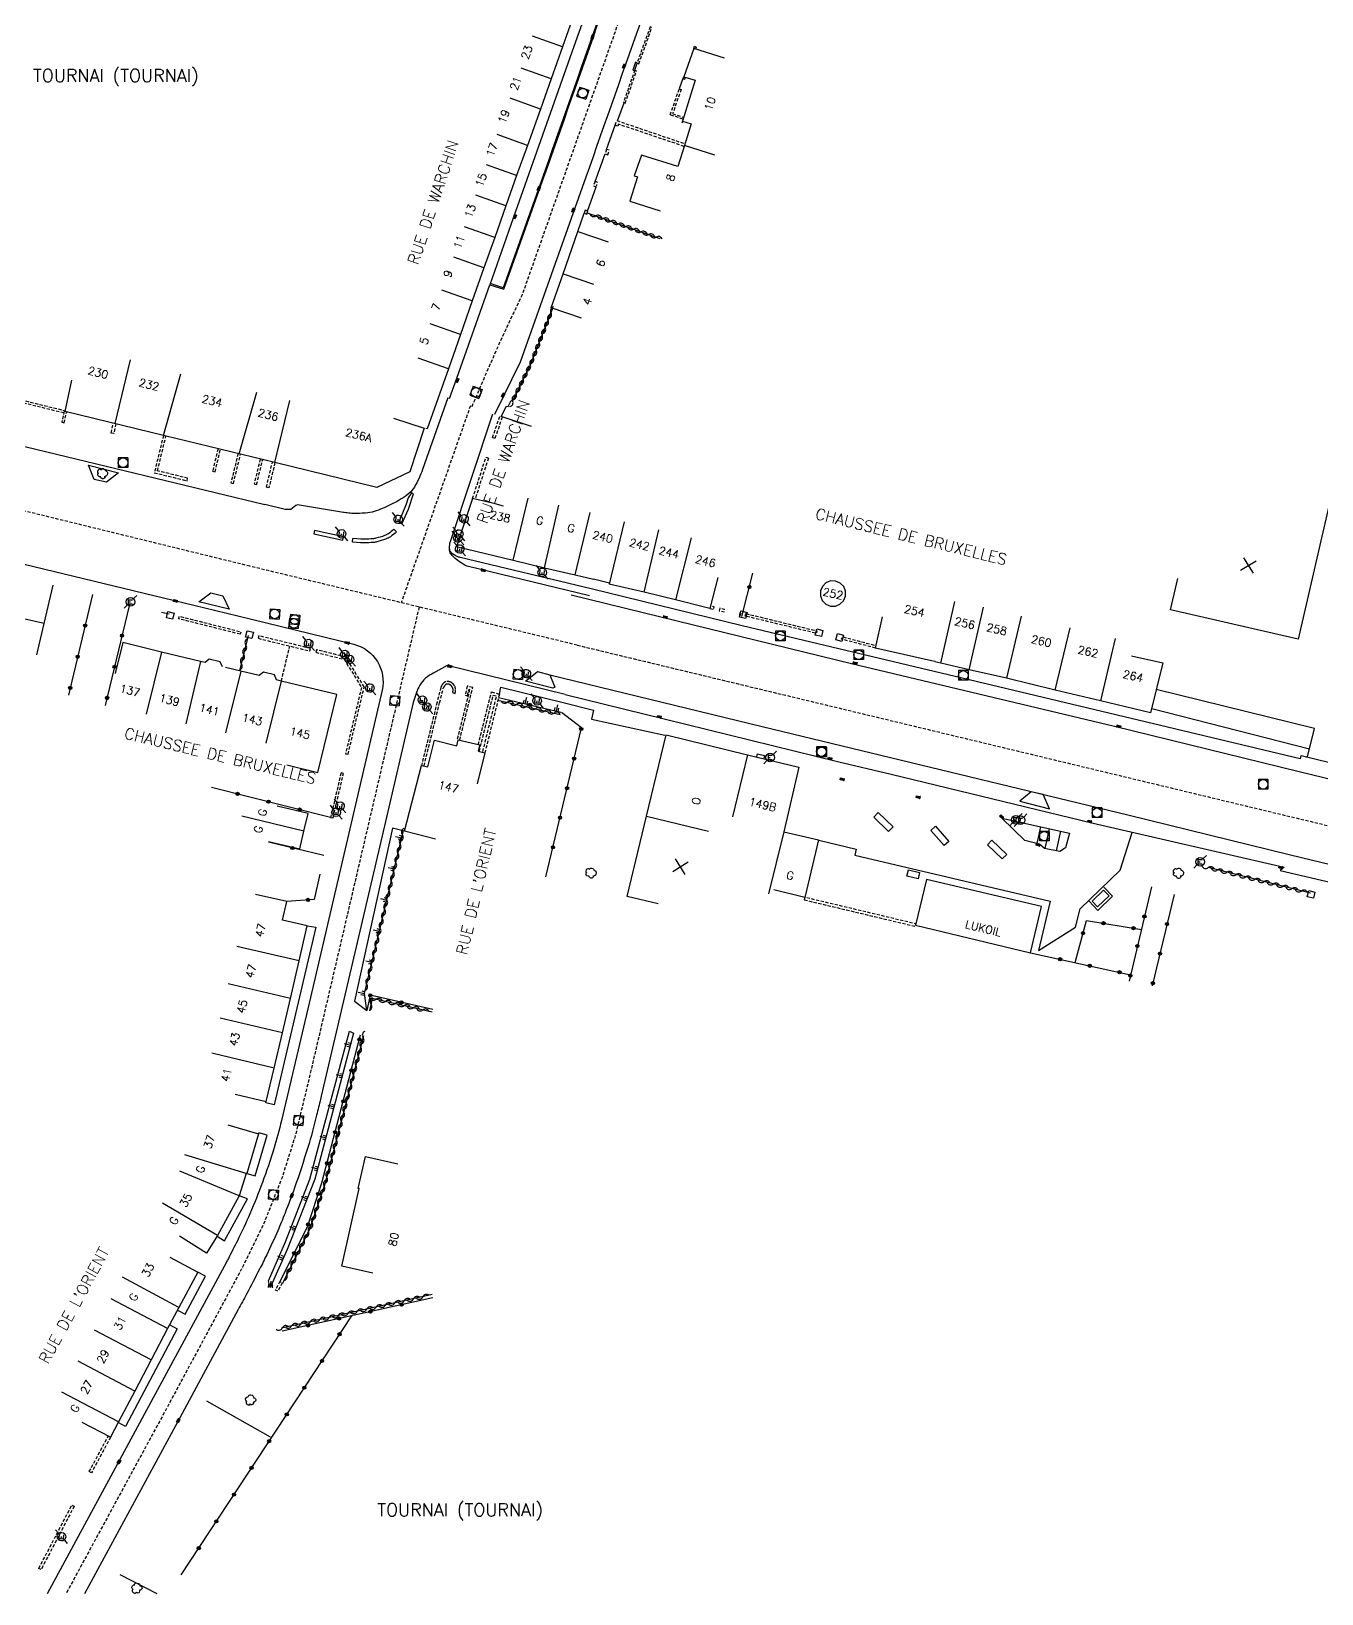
# Model space of a CAD drawing. Header units: millimetres. Extents: x 82000 to 83000, y 144000 to 145000.
# Drawn here: x 82460.3 to 82661.8, y 144000 to 144244 of the extents above; entities that cross this region are included whole.
import ezdxf
from ezdxf.enums import TextEntityAlignment as Align

# ---------------------------------------------------------------- set-up
doc = ezdxf.new("R2010")
doc.units = ezdxf.units.MM
doc.linetypes.add('DASHED', pattern=[0.75, 0.5, -0.25])
doc.layers.get('0').update_dxf_attribs({"linetype": 'CONTINUOUS'})
for name, color, linetype in [('W0001', 6, 'DASHED'), ('W0008', 7, 'CONTINUOUS'), ('W0100', 7, 'CONTINUOUS'), ('W0112', 1, 'DASHED'), ('W0211', 2, 'CONTINUOUS'), ('W0300', 7, 'CONTINUOUS'), ('W0310', 3, 'CONTINUOUS'), ('W0322', 7, 'CONTINUOUS'), ('W0334', 7, 'CONTINUOUS'), ('W0400', 7, 'CONTINUOUS'), ('W0420', 7, 'CONTINUOUS'), ('W0471', 7, 'CONTINUOUS'), ('W0980', 7, 'CONTINUOUS'), ('W0984', 7, 'CONTINUOUS'), ('W0989', 7, 'CONTINUOUS'), ('W0991', 7, 'CONTINUOUS'), ('W1102', 7, 'CONTINUOUS')]:
    doc.layers.add(name, color=color, linetype=linetype)
doc.styles.get("Standard").update_dxf_attribs({"font": 'romans.shx', "width": 0.85})

# ---------------------------------------------------------------- blocks, each defined once
blk = doc.blocks.new('t991o')
at = {"color": 0, "linetype": 'Continuous'}
for p, q in [((-1, 1), (1, -1)), ((-1, -1), (1, 1))]:
    blk.add_line(p, q, dxfattribs=at)
blk = doc.blocks.new('T400')
for p, q in [((-0.15, 0.3), (0.15, 0.3)), ((-0.15, -0.25), (-0.15, 0.3)), ((-0.15, 0.15), (0.15, 0.15)), ((-0.15, 0), (0.15, 0)), ((0.15, 0.3), (0.15, -0.25)), ((-0.15, -0.15), (0.15, -0.15)), ((-0.15, -0.25), (-0.15, -0.3)), ((-0.15, -0.3), (0.15, -0.3)), ((0.15, -0.3), (0.15, -0.25))]:
    blk.add_line(p, q)
blk = doc.blocks.new('T420')
for p, q in [((0.75, 0.75), (-0.75, 0.75)), ((-0.75, 0.75), (-0.75, -0.75)), ((0.75, 0.75), (0.75, -0.75)), ((0.75, -0.75), (-0.75, -0.75))]:
    blk.add_line(p, q)
blk.add_ellipse((0, 0), major_axis=(-0.53, 0.53), ratio=1, start_param=3.926991, end_param=10.210176)
blk = doc.blocks.new('t112o')
at = {"color": 0, "linetype": 'Continuous'}
for p, q in [((-0.5, 0.5), (0.5, 0.5)), ((-0.5, -0.5), (-0.5, 0.5)), ((0.5, 0.5), (0.5, -0.5)), ((0.5, -0.5), (-0.5, -0.5))]:
    blk.add_line(p, q, dxfattribs=at)
blk = doc.blocks.new('T300')
for p, q in [((-0.8, 0.51), (-0.86, 0.34)), ((-0.86, 0.34), (-0.86, 0.17)), ((-0.86, 0.17), (-0.74, 0.06)), ((-0.69, 0.63), (-0.8, 0.51)), ((-0.8, -0.06), (-0.74, 0.06)), ((-0.74, 0.06), (-0.69, 0.11)), ((-0.57, 0.69), (-0.69, 0.63)), ((-0.46, 0.69), (-0.57, 0.69)), ((-0.29, 0.63), (-0.46, 0.69)), ((-0.29, 0.63), (-0.17, 0.74)), ((-0.23, 0.57), (-0.29, 0.63)), ((-0.17, 0.74), (-0.06, 0.8)), ((-0.06, 0.8), (0.06, 0.8)), ((0.06, 0.8), (0.23, 0.74)), ((0.23, 0.74), (0.34, 0.63)), ((0.34, 0.63), (0.4, 0.51)), ((0.46, 0.46), (0.34, 0.46)), ((0.4, 0.51), (0.4, 0.46)), ((0.57, 0.4), (0.46, 0.46)), ((0.57, 0.4), (0.69, 0.29)), ((0.69, 0.29), (0.74, 0.17)), ((0.74, 0.06), (0.69, -0.17)), ((0.74, 0.17), (0.74, 0.06)), ((-0.8, -0.17), (-0.8, -0.06)), ((-0.8, -0.23), (-0.8, -0.17)), ((-0.74, -0.34), (-0.8, -0.23)), ((-0.69, -0.4), (-0.74, -0.34)), ((-0.51, -0.46), (-0.69, -0.4)), ((-0.4, -0.46), (-0.51, -0.46)), ((-0.4, -0.46), (-0.34, -0.46)), ((-0.34, -0.46), (-0.34, -0.4)), ((-0.34, -0.51), (-0.34, -0.46)), ((-0.29, -0.63), (-0.34, -0.51)), ((-0.17, -0.74), (-0.29, -0.63)), ((-0.06, -0.8), (-0.17, -0.74)), ((0.06, -0.8), (-0.06, -0.8)), ((0.17, -0.74), (0.06, -0.8)), ((0.23, -0.69), (0.17, -0.74)), ((0.29, -0.46), (0.23, -0.46)), ((0.29, -0.63), (0.23, -0.69)), ((0.46, -0.4), (0.29, -0.46)), ((0.34, -0.51), (0.29, -0.63)), ((0.34, -0.51), (0.34, -0.46)), ((0.57, -0.34), (0.46, -0.4)), ((0.63, -0.29), (0.57, -0.34)), ((0.69, -0.17), (0.63, -0.29))]:
    blk.add_line(p, q)
blk = doc.blocks.new('T471')
for p, q in [((-0.333334, 0.333334), (-0.333334, -0.333334)), ((-0.333334, 0.333334), (0.333334, 0.333334)), ((-0.333334, 0), (0, 0)), ((0.500001, 0.500001), (1.000002, 1.000002)), ((-0.500001, -0.500001), (-1.000002, -1.000002)), ((-0.333334, -0.333334), (0.333334, -0.333334))]:
    blk.add_line(p, q)
blk.add_ellipse((0, 0), major_axis=(0.471405, 0.471405), ratio=1, start_param=5.4977871438, end_param=11.780972451)
blk = doc.blocks.new('t322o')
at = {"color": 0, "linetype": 'Continuous'}
for radius in [0.25, 0.15]:
    blk.add_circle((0, 0), radius, dxfattribs=at)
blk = doc.blocks.new('t310o')
at = {"color": 0, "linetype": 'Continuous'}
for centre, start, end in [((-0.5, 0.38), 216.8699, 323.1304), ((0.5, -0.37), 36.8699, 143.1303)]:
    blk.add_arc(centre, 0.625, start, end, dxfattribs=at)
blk = doc.blocks.new('t211o')
at = {"color": 0, "linetype": 'Continuous'}
for p, q in [((-0.29, 0.5), (-0.29, 0)), ((0, 1), (0, 0)), ((0.29, 0.5), (0.29, 0))]:
    blk.add_line(p, q, dxfattribs=at)

msp = doc.modelspace()

# ---------------------------------------------------------------- linework, layer by layer
at = {"layer": 'W0001', "flags": 128}
msp.add_lwpolyline([(82529.12, 144185.4, -0.01344), (82536.98, 144202.88), (82580.48, 144325.95), (82586.7, 144346.24, -0.001889), (82586.73, 144346.32, 0.001199), (82591.62, 144362.65, 0.134999), (82589.59, 144390.7, 0.05641), (82560.72, 144434.25, -0.001283), (82560.42, 144434.63, -0.048275)], format="xyb", dxfattribs=at)
for points in [[(82494.4, 144160.47), (82000, 144281.61)], [(82528.85, 144185.5), (82518.05, 144154.77)], [(82545.55, 144148.14), (82494.4, 144160.47)], [(82520.84, 144154.1), (82509.13, 144103.94), (82503.95, 144081.74), (82501.49, 144071.52), (82499.44, 144065.02), (82496.58, 144057.8), (82493.24, 144050.98), (82481.21, 144028.6), (82470.31, 144008.54), (82465.69, 144000)], [(82545.55, 144148.14), (83000, 144038.94)]]:
    msp.add_lwpolyline(points, dxfattribs=at)
at = {"layer": 'W0008'}
for points in [[(82525.61, 144186.64), (82526.75, 144189.85), (82531.88, 144204.43), (82534.1, 144203.71), (82539.57, 144219.02, -0.000102), (82557.7, 144270.45, -0.000099), (82577.68, 144326.97, -0.069428), (82581.29, 144339.83, 0.001035), (82588.06, 144362.03, 0.148187), (82586.38, 144389.67, 0.058928), (82557.58, 144432.91, 0.025635), (82540.03, 144455.27, 0.09965), (82519.68, 144467.33, 0.100381), (82501.47, 144469.72, 0.043818), (82478.65, 144464.99, -0.048612), (82452.35, 144462.73, -0.065405), (82424.91, 144466.52, -0.052089), (82402.05, 144475.45, -0.021434), (82382.93, 144487.99, 0.026153), (82370.32, 144496.58), (82370.24, 144496.45, 0.044751), (82351.17, 144505.56, 0.100098), (82312.41, 144512.18, 0.027969), (82295.43, 144509.99, 0.027969)], [(82650.77, 144326.4, 0.026711), (82644.52, 144326.18, -0.034001), (82629.61, 144326.89), (82596.73, 144331.01, 0.31514), (82583.79, 144325.79, 0.000941), (82563.28, 144267.68, 0.000179), (82545.19, 144216.4), (82536.61, 144192.33), (82532.62, 144184.16)], [(82345.68, 144203.74), (82366.33, 144198.7, 0.025064), (82367.06, 144198.55, 0.012723), (82368.53, 144198.39, 0.012647), (82369.86, 144198.3, 0.012022), (82371.26, 144198.28, 0.016576), (82372.42, 144198.33, -0.016711), (82373.56, 144198.38, -0.012312), (82375, 144198.36, -0.011553), (82376.52, 144198.26, -0.011532), (82378.52, 144198.05, -0.013868), (82380.17, 144197.78, -0.002786), (82382.01, 144197.42, -0.006298), (82382.82, 144197.25), (82405.06, 144192.18), (82441.49, 144183.44), (82457.97, 144179.47), (82496.72, 144170.1)], [(82516.92, 144166.24), (82517.31, 144165.82, -0.040044), (82516.36, 144165.07, -0.065617), (82515.61, 144164.7, -0.01631), (82514.26, 144164.28, -0.045481), (82513.67, 144164.18, -0.015387), (82512.43, 144164.12, -0.026973), (82511.67, 144164.14), (82510.45, 144164.25), (82510.5, 144164.82)], [(82492.53, 144152.72), (82510.64, 144148.28, -0.410733), (82515.05, 144141.09), (82506.37, 144103.83), (82503.88, 144093.13), (82499.35, 144073.91, -0.016794), (82498.15, 144069.49, -0.013872), (82496.37, 144064.24, -0.012976), (82494.41, 144059.34, -0.01471), (82492.45, 144055.12, -0.001302), (82491.05, 144052.36, -0.006306), (82490.75, 144051.79), (82473.35, 144019.59), (82462.76, 144000)], [(82543.65, 144140.44), (82525.21, 144144.95), (82523.91, 144144.24, 0.000506), (82523.66, 144144.1, 0.000147), (82522.81, 144143.63, 0.071378), (82521.58, 144142.7, 0.081779), (82520.8, 144141.6, 0.028444), (82520.31, 144140.43, 0.027746), (82519.94, 144139.18), (82515.08, 144118.37), (82505.55, 144077.72, -0.001766), (82505.44, 144077.24, -0.000339), (82504.84, 144074.75, -0.01447), (82503.46, 144069.7, -0.01141), (82501.38, 144063.39, -0.008006), (82499.91, 144059.45, -0.011273), (82498.76, 144056.69, -0.00588), (82497.04, 144052.95, -0.009663), (82495.93, 144050.71, -0.001347), (82493.87, 144046.78, -0.002212), (82492.59, 144044.39), (82483.46, 144027.45), (82468.56, 144000)]]:
    msp.add_lwpolyline(points, format="xyb", dxfattribs=at)
for points in [[(82000, 144272.53), (82085.61, 144251.56), (82100.39, 144247.91), (82127.02, 144241.35), (82184.07, 144227.43), (82209.62, 144221.16), (82244.93, 144212.53), (82277.48, 144204.66), (82302.01, 144198.78), (82311.8, 144196.41), (82329.53, 144192.1), (82333.22, 144193.93), (82368.33, 144185.55), (82370.71, 144182.24), (82409.74, 144172.75), (82446.6, 144163.8), (82485.63, 144154.37), (82492.53, 144152.72)], [(82503.38, 144104.32), (82504.71, 144104.08), (82498.21, 144076.35), (82496.92, 144076.65), (82496.97, 144076.87)], [(82493.92, 144065.62), (82495.25, 144065.25), (82497.12, 144071.6), (82495.79, 144071.99), (82495.74, 144071.81)], [(82489.31, 144055.85), (82490.43, 144055.14), (82494.03, 144061.69), (82492.76, 144062.13)], [(82483.1, 144044.29), (82484.32, 144043.64), (82487.46, 144049.59), (82486.3, 144050.22)]]:
    msp.add_lwpolyline(points, dxfattribs=at)
at = {"layer": 'W0008', "flags": 128}
for points in [[(82525.35, 144186.74), (82521.38, 144175.55, -0.023365), (82520.83, 144174.21, -0.021571), (82520.11, 144172.82, -0.099462), (82519.24, 144171.81, -0.044806), (82516.76, 144170.24, -0.030698), (82514.16, 144169.11, -0.063919), (82512.83, 144168.8, -0.018415), (82511.11, 144168.7, -0.031073), (82510.09, 144168.74, -0.002032), (82509.16, 144168.84, -0.01349), (82509.02, 144168.86), (82501.84, 144170.04), (82501.6, 144169.93), (82500.82, 144169.33), (82499.92, 144169.32), (82496.72, 144170.1)], [(82547.72, 144156.95), (82527.25, 144161.83, -0.048316), (82526.8, 144161.99, -0.033175), (82526.2, 144162.31, -0.104633), (82525.78, 144162.72, -0.126402), (82525.61, 144163.18, -0.052436), (82525.62, 144163.76, -0.050299), (82525.75, 144164.35), (82532.35, 144184.26)], [(82516.92, 144166.24, -0.040044), (82516.04, 144165.54, -0.065617), (82515.43, 144165.24, -0.01631), (82514.11, 144164.84, -0.045481), (82513.62, 144164.75, -0.015387), (82512.41, 144164.69, -0.026973), (82511.72, 144164.71), (82510.5, 144164.82)], [(82547.45, 144155.84), (82528.37, 144160.49, -0.074213), (82528, 144160.64, -0.021978), (82526.89, 144161.36, -0.042973), (82526.12, 144162.02, -0.063397), (82525.71, 144162.57, -0.091818), (82525.64, 144162.75, -0.040678), (82525.61, 144163.18)]]:
    msp.add_lwpolyline(points, format="xyb", dxfattribs=at)
for points in [[(82473.91, 144175.06), (82471.99, 144173.57), (82470.11, 144174.02), (82469.18, 144176.24)], [(82517.7, 144167.34), (82518.17, 144167.07), (82519.17, 144169.37), (82519.99, 144171.79), (82519.67, 144171.92), (82519.13, 144171.13), (82518.84, 144170.17)], [(82509.03, 144165.07), (82504.52, 144166.05), (82504.41, 144165.52), (82508.91, 144164.54)], [(82486.45, 144154.89), (82488.31, 144156.3), (82490.2, 144155.84), (82491.17, 144153.75)], [(82537.48, 144142.51), (82539.33, 144144.02), (82541.25, 144143.52), (82542.04, 144141.57), (82541.76, 144141.42)], [(82614.67, 144123.78), (82619.33, 144122.57), (82618.31, 144124.84), (82616.48, 144125.24)], [(82591.87, 144121.29), (82592.57, 144122.01), (82594.88, 144119.77), (82594.18, 144119.05)], [(82600.76, 144119.2), (82601.52, 144119.87), (82603.62, 144117.5), (82602.87, 144116.83)], [(82622.43, 144118.77), (82621.83, 144116.48), (82620.94, 144115.91), (82618.55, 144116.38), (82617.78, 144117.05), (82615.45, 144117.62), (82611.88, 144121.1)], [(82610.3, 144117.7), (82609.61, 144116.98), (82611.95, 144114.75), (82612.64, 144115.47)], [(82597.03, 144112.07), (82597.27, 144113.04), (82599.02, 144112.62), (82598.79, 144111.65)], [(82625.96, 144108.16), (82627.77, 144109.88), (82628.62, 144108.99), (82626.81, 144107.27)]]:
    msp.add_lwpolyline(points, close=True, dxfattribs=at)
for points in [[(82462.27, 144151.51), (82463.66, 144157.49)], [(82544.61, 144155.98), (82558.62, 144152.55), (82588.4, 144145.3), (82629.46, 144135.47), (82658.31, 144128.42), (82720.17, 144113.37), (82749.61, 144106.13), (82802.35, 144093.45), (82847.25, 144082.53), (82859.43, 144079.71), (82859.48, 144080.09), (82891.25, 144072.29), (82928.54, 144063.16), (82962.89, 144054.82), (82964.86, 144054.4), (82995.43, 144046.88), (83000, 144045.77)], [(82658.48, 144130.37), (82605.67, 144142.97), (82571.31, 144151.16), (82547.72, 144156.95)], [(82480.6, 144153.3), (82481.82, 144153.02)], [(82541.25, 144143.52), (82574.44, 144135.44), (82631.53, 144121.64), (82656.96, 144115.42), (82698.5, 144105.34), (82757.23, 144091.03), (82758.84, 144090.67), (82793.62, 144082.21), (82838.25, 144071.41), (82871.19, 144063.39), (82920, 144051.57), (82934.95, 144047.8), (82934.95, 144047.8), (82961.45, 144041.04), (82960.65, 144037.68)], [(82660.69, 144135.13), (82635.98, 144141.23)], [(82543.34, 144139.17), (82548.1, 144137.98), (82547.8, 144136.58), (82559.21, 144134.1)], [(82543.65, 144140.44), (82559.11, 144136.62), (82586.21, 144129.98), (82594.57, 144128.01), (82626.16, 144120.32), (82655.99, 144113.46), (82655.34, 144112.96), (82704.35, 144101.5), (82738.02, 144093.28), (82738.01, 144093.17), (82756.67, 144088.68), (82758.62, 144088.17), (82793.91, 144079.59), (82838.85, 144068.73), (82870.52, 144061.06)], [(82635.3, 144138.27), (82659.92, 144131.93)], [(82659.62, 144130.68), (82660.69, 144135.13)], [(82573.58, 144130.68), (82573.7, 144131.19), (82574.8, 144130.92), (82574.68, 144130.42)], [(82658.51, 144130.37), (82658.64, 144130.92), (82692.52, 144122.62), (82701.15, 144120.43), (82756.13, 144107.09), (82802.7, 144095.81), (82847.61, 144084.78), (82848.26, 144084.62), (82849.35, 144084.36), (82852.06, 144083.33)], [(82617.92, 144119.77), (82617.33, 144117.16)], [(82618.62, 144116.37), (82619.31, 144119.46)], [(82621.02, 144119.08), (82620.35, 144116.03)], [(82583.29, 144117.7), (82589.12, 144116.3), (82588.89, 144115.35), (82619.42, 144108.15), (82617.59, 144100.45), (82623.39, 144104.11), (82624.12, 144106.96), (82630.38, 144112.98), (82632.23, 144118.86)], [(82627.8, 144110.35), (82629.14, 144108.94), (82626.87, 144106.69), (82625.51, 144108.14)], [(82481.89, 144042.01), (82483.07, 144041.38), (82474.99, 144026.1), (82473.82, 144026.72)], [(82497.65, 144024.43), (82487.68, 144030.1)], [(82479.91, 144000), (82474.13, 144002.93)]]:
    msp.add_lwpolyline(points, dxfattribs=at)
at = {"layer": 'W0100'}
for points in [[(82545.03, 144246.6), (82543.26, 144241.59), (82541.49, 144236.56), (82539.79, 144231.84), (82537.76, 144226.19), (82536.08, 144221.49), (82534.41, 144216.76), (82532.65, 144211.8), (82530.98, 144207.07), (82529.13, 144201.89), (82527.3, 144196.68), (82525.41, 144191.3), (82520.69, 144192.96)], [(82568.53, 144239.81), (82563.76, 144241.32), (82562.18, 144236.92), (82563.98, 144236.35), (82561.97, 144229.97), (82563.35, 144229.53), (82562.28, 144226.15), (82561.25, 144222.87), (82555.57, 144224.67), (82554.42, 144221.43), (82554.94, 144221.26), (82553.74, 144217.47), (82558.51, 144215.96)], [(82546.2, 144199.18), (82541.48, 144200.84), (82543.35, 144206.14), (82545.65, 144212.75), (82550.37, 144211.11)], [(82538.41, 144182.27), (82533.66, 144183.85), (82533.64, 144183.8)]]:
    msp.add_lwpolyline(points, dxfattribs=at)
at = {"layer": 'W0100', "flags": 128}
for points in [[(82498.3, 144176.65), (82481.1, 144180.84), (82465.57, 144184.63), (82465.57, 144184.63), (82466.6, 144189.52)], [(82668.41, 144189.56), (82673.29, 144188.46), (82670.8, 144177.37), (82669.26, 144170.55), (82663.41, 144171.86), (82658.16, 144149.08), (82638.24, 144153.66), (82639.36, 144158.53)], [(82516.86, 144183.6), (82521.61, 144182.05), (82519.38, 144175.2), (82514.22, 144172.76), (82498.3, 144176.65)], [(82534.05, 144169.87), (82532.71, 144170.19), (82529.2, 144171.06), (82526.71, 144163.57), (82535.53, 144161.39), (82540.41, 144160.24), (82545.22, 144159.12), (82548.08, 144158.42)], [(82550.58, 144157.8), (82548.08, 144158.42)], [(82567.49, 144158.71), (82566.27, 144153.86), (82560.92, 144155.21), (82555.98, 144156.41), (82550.56, 144157.69)], [(82632.12, 144146.45), (82637, 144145.36), (82635.08, 144137.57), (82627.27, 144139.44), (82620.19, 144141.13), (82612.61, 144142.96), (82606.76, 144144.31), (82602.34, 144145.32), (82601.43, 144145.52), (82601.44, 144145.58), (82600.91, 144145.7), (82592.13, 144147.68), (82593.23, 144152.56)], [(82490.12, 144144.78), (82489.75, 144145.54), (82488.06, 144145.96), (82487.4, 144145.43), (82486.68, 144145.59), (82480.59, 144147.07), (82474.54, 144148.55), (82473.35, 144143.69)], [(82500.19, 144129.44), (82505.05, 144128.27), (82507.98, 144140.46), (82499.32, 144142.54), (82498.59, 144142.73), (82498.24, 144143.51), (82496.54, 144143.91), (82495.86, 144143.39), (82493.01, 144144.08), (82490.59, 144144.66)], [(82558.21, 144107.75), (82553.35, 144108.91), (82556.35, 144121.44), (82559.44, 144134.11), (82572.16, 144131.03), (82580.16, 144129.08), (82577.8, 144119), (82583.24, 144117.72), (82581.11, 144108.75), (82576.24, 144109.91)], [(82523.42, 144117.85), (82518.58, 144119.09), (82521.22, 144129.36), (82522.21, 144129.12), (82523.25, 144133.3), (82526.72, 144132.44), (82526.96, 144133.38), (82530.32, 144132.55), (82530.09, 144131.6), (82531.12, 144131.35), (82529.92, 144126.49)], [(82497.34, 144117.5), (82502.21, 144116.35), (82502.86, 144119.11), (82503.51, 144121.86), (82498.65, 144123.01)], [(82492.1, 144078.01), (82496.97, 144076.87), (82498.19, 144082.1), (82499.49, 144087.58), (82500.75, 144092.98), (82502.13, 144098.83), (82503.38, 144104.32), (82499.52, 144105.2), (82500.17, 144108.1), (82495.3, 144109.2)], [(82490.94, 144073.22), (82495.74, 144071.81), (82493.92, 144065.62), (82493.81, 144065.65), (82492.76, 144062.13), (82489.37, 144055.94), (82487.62, 144053.17), (82483.4, 144055.86)], [(82513.63, 144050.07), (82508.75, 144051.18), (82511.5, 144063.27), (82511.35, 144063.31), (82512.47, 144068.27), (82517.5, 144067.13)], [(82481.89, 144052.58), (82486.28, 144050.2), (82483.32, 144044.7), (82481.56, 144041.4), (82479, 144036.52), (82476.42, 144031.64), (82473.88, 144026.84), (82472.64, 144024.44), (82468.2, 144026.73)]]:
    msp.add_lwpolyline(points, dxfattribs=at)
at = {"layer": 'W0100'}
msp.add_lwpolyline([(82461.11, 144146.64), (82462.27, 144151.51), (82459.07, 144152.27), (82455.87, 144153.03), (82450.03, 144154.44), (82444.17, 144155.84), (82437.98, 144157.35), (82432.15, 144158.76), (82429.94, 144159.39), (82429.56, 144159.98), (82427.61, 144160.45), (82427.09, 144159.98), (82426.3, 144160.14), (82423.21, 144160.9), (82422.61, 144161.48, 0.083731), (82421.85, 144161.83, 0.093003), (82420.93, 144161.9, 0.093003), (82420.05, 144161.64), (82418.03, 144162.14), (82416.85, 144157.31)], format="xyb", dxfattribs=at)
at = {"layer": 'W0100', "flags": 128}
msp.add_lwpolyline([(82598.4, 144104.39), (82616.33, 144100.11), (82618.05, 144107.33), (82600.11, 144111.55)], close=True, dxfattribs=at)
at = {"layer": 'W0112'}
for points in [[(82556.93, 144244.7), (82554.89, 144239.03), (82555.18, 144238.93), (82557.21, 144244.6)], [(82554.53, 144237.93), (82552.76, 144232.88), (82553.05, 144232.78), (82554.81, 144237.83)], [(82550.31, 144224.72), (82550.55, 144225.43), (82550.13, 144225.57), (82549.89, 144224.86)], [(82548.47, 144219.69), (82548.76, 144220.38), (82548.35, 144220.55), (82548.07, 144219.86)], [(82547.03, 144215.47), (82547.2, 144215.9), (82546.79, 144216.06), (82546.62, 144215.62)], [(82495.7, 144149.21), (82503.79, 144147.23), (82503.88, 144147.62), (82495.8, 144149.6)], [(82509.35, 144131.19), (82509.74, 144131.1), (82512.27, 144141.61), (82509.38, 144146.29), (82504.8, 144147.42), (82504.7, 144147.03), (82509.13, 144145.94), (82511.85, 144141.54)], [(82508.65, 144128.19), (82507.02, 144121.24), (82507.41, 144121.15), (82509.04, 144128.1)], [(82466.96, 144013.67), (82461.8, 144003.77), (82461.44, 144003.96), (82466.61, 144013.85)]]:
    msp.add_lwpolyline(points, close=True, dxfattribs=at)
for points in [[(82563.76, 144241.32), (82563.85, 144241.66), (82564.14, 144241.55), (82564.04, 144241.23)], [(82562.18, 144236.92), (82562.03, 144236.66), (82562.38, 144236.55), (82562.47, 144236.83)], [(82562.06, 144230.27), (82560.07, 144230.97), (82561.49, 144235.01), (82561.77, 144234.91), (82560.45, 144231.15), (82562.15, 144230.55)], [(82562.24, 144226.03), (82552, 144229.5), (82551.9, 144229.2), (82551.48, 144229.35), (82551.73, 144230.06), (82562.37, 144226.45)], [(82561.97, 144229.97), (82561.86, 144229.66)], [(82465.34, 144184.4), (82455.65, 144186.78), (82455.74, 144187.17), (82465.59, 144184.75)], [(82465.57, 144184.63), (82465.39, 144184.67), (82465.03, 144182.94), (82465.42, 144182.86), (82465.79, 144184.58)], [(82473.46, 144182.7), (82473.14, 144181.19), (82472.75, 144181.27), (82473.07, 144182.8)], [(82533.83, 144183.73), (82532.68, 144180.43), (82532.31, 144180.56), (82533.45, 144183.86)], [(82480.91, 144180.88), (82479.48, 144175.07), (82484.6, 144173.81), (82484.69, 144174.2), (82479.97, 144175.37), (82481.3, 144180.78)], [(82489.43, 144178.81), (82488.58, 144175.3), (82488.97, 144175.2), (82489.82, 144178.72)], [(82492.56, 144178.05), (82491.45, 144173.48), (82491.84, 144173.38), (82492.95, 144177.95)], [(82496.02, 144177.21), (82495.07, 144173.31), (82495.46, 144173.21), (82496.41, 144177.11)], [(82498.33, 144176.64), (82497.37, 144172.7), (82496.98, 144172.79), (82497.94, 144176.74)], [(82529.2, 144171.06), (82531.29, 144177.48), (82531.67, 144177.35), (82529.58, 144170.93)], [(82527.19, 144133.32), (82529.22, 144141.53), (82528.35, 144141.75), (82528.02, 144140.33), (82528.41, 144140.24), (82528.65, 144141.27), (82528.74, 144141.24), (82526.8, 144133.42)], [(82530.09, 144132.6), (82532.14, 144140.83), (82533.39, 144140.5), (82531.12, 144131.35)], [(82472.64, 144024.44), (82469.66, 144018.88), (82469.31, 144019.07), (82472.29, 144024.63)]]:
    msp.add_lwpolyline(points, dxfattribs=at)
at = {"layer": 'W0112', "flags": 128}
for points in [[(82566.27, 144153.86), (82566.86, 144153.74), (82566.94, 144154.13), (82566.35, 144154.25)], [(82592.13, 144147.68), (82586.84, 144149.08), (82586.94, 144149.46), (82592.23, 144148.07)], [(82499.32, 144142.54), (82500.65, 144148)], [(82530.25, 144131.56), (82532.43, 144140.34), (82532.91, 144140.21), (82530.73, 144131.44)]]:
    msp.add_lwpolyline(points, dxfattribs=at)
for points in [[(82567.83, 144153.91), (82567.73, 144153.52), (82568.48, 144153.34), (82568.57, 144153.73)], [(82571.12, 144153.14), (82570.96, 144153.17), (82570.89, 144152.77), (82571.06, 144152.75)], [(82492.9, 144149.84), (82483.3, 144152.26), (82483.4, 144152.65), (82493, 144150.23)], [(82571.9, 144153.07), (82582.99, 144150.37), (82582.9, 144149.98), (82571.8, 144152.68)], [(82581.01, 144108.36), (82586.29, 144107.11), (82598.36, 144104.23), (82598.45, 144104.61), (82586.38, 144107.5), (82581.11, 144108.75)], [(82499.45, 144048.54), (82498.78, 144047.23), (82498.42, 144047.41), (82499.09, 144048.72)]]:
    msp.add_lwpolyline(points, close=True, dxfattribs=at)
at = {"layer": 'W0112'}
msp.add_lwpolyline([(82521.61, 144129.27), (82524.04, 144139.13), (82524.62, 144141.44, -0.07006), (82524.65, 144141.53, -0.031419), (82524.89, 144141.88, -0.168585), (82525.11, 144142.03, -0.133382), (82525.55, 144142.02, -0.11284), (82525.76, 144141.91, -0.080322), (82526.04, 144141.56, -0.118014), (82526.15, 144141.19, -0.108413), (82526.08, 144140.75), (82526.45, 144140.61, 0.108413), (82526.55, 144141.22, 0.118014), (82526.39, 144141.76, 0.080322), (82526.02, 144142.21, 0.11284), (82525.66, 144142.41, 0.133382), (82525.01, 144142.42, 0.168585), (82524.57, 144142.13, 0.031419), (82524.31, 144141.73, 0.07006), (82524.23, 144141.53), (82523.65, 144139.22), (82521.22, 144129.36)], format="xyb", dxfattribs=at)
at = {"layer": 'W0211'}
for points in [[(82533.39, 144140.5), (82533.62, 144141.6), (82543.34, 144139.17)], [(82518.58, 144119.09), (82516.68, 144119.58), (82510.73, 144092.55), (82512.68, 144091.11), (82512.31, 144093.74)]]:
    msp.add_lwpolyline(points, dxfattribs=at)
msp.add_lwpolyline([(82510.61, 144087.52), (82504.58, 144064.73), (82500.24, 144053.76), (82497.88, 144048.52), (82497.58, 144047.82), (82497.31, 144048.87), (82499.99, 144054.98), (82503.8, 144064.75), (82509.95, 144087.84)], close=True, dxfattribs=at)
at = {"layer": 'W0310'}
for points in [[(82547.1, 144215.64), (82558.46, 144211.65)], [(82535.46, 144186.3), (82538.29, 144192.08), (82541.73, 144200.76)]]:
    msp.add_lwpolyline(points, dxfattribs=at)
at = {"layer": 'W0310', "flags": 128}
for points in [[(82494.12, 144149.63), (82492.79, 144144.13)], [(82533.16, 144139.55), (82542.88, 144137.31)], [(82512.31, 144093.74), (82518.4, 144119.21)], [(82660.11, 144109.39), (82644.11, 144113.41)], [(82522.88, 144090.85), (82513.51, 144092.98), (82513.08, 144091.03)], [(82499.54, 144048.5), (82503.85, 144057.11), (82506.15, 144064.02), (82512.2, 144087.17)], [(82522.9, 144046.71), (82499.35, 144041.5)]]:
    msp.add_lwpolyline(points, dxfattribs=at)
at = {"layer": 'W0322', "flags": 128}
for points in [[(82571.28, 144152.62), (82572.98, 144159.39)], [(82469.84, 144156.06), (82466.07, 144140.32)], [(82475.59, 144154.48), (82471.82, 144138.74)], [(82533.25, 144139.94), (82542.97, 144137.7)], [(82540.65, 144111.95), (82546.22, 144135.24), (82543.08, 144137.61)], [(82507.02, 144121.24), (82488.43, 144125.93)], [(82505.94, 144115.31), (82497.31, 144117.36)], [(82505.32, 144112.39), (82504.43, 144108.43), (82500.17, 144108.1)], [(82635.26, 144110.4), (82631.74, 144095.69)], [(82638.79, 144109.21), (82635.37, 144094.93)], [(82623.31, 144098.58), (82625.08, 144105.14), (82633.67, 144103.74)], [(82616.33, 144100.11), (82631.98, 144096.68)], [(82522.97, 144091.24), (82513.2, 144093.46), (82512.68, 144091.11)], [(82499.09, 144048.72), (82503.39, 144057.3), (82505.67, 144064.17), (82511.71, 144087.29)], [(82523, 144046.22), (82499.46, 144041.01)], [(82483.68, 144002.96), (82510.31, 144043.41)]]:
    msp.add_lwpolyline(points, dxfattribs=at)
at = {"layer": 'W0334'}
msp.add_lwpolyline([(82370.24, 144496.45, -0.026157), (82382.84, 144487.87, 0.02144), (82401.98, 144475.32, 0.052099), (82424.87, 144466.38, 0.065405), (82452.35, 144462.58, 0.048627), (82478.69, 144464.84, -0.043827), (82501.49, 144469.57, -0.100359), (82519.63, 144467.19, -0.09961), (82539.92, 144455.17, -0.025633), (82557.46, 144432.82, -0.058926), (82586.24, 144389.61, -0.148116), (82587.92, 144362.07, -0.001035), (82581.15, 144339.88, 0.059958), (82577.81, 144328.79), (82577.76, 144328.8, 0.009275), (82577.48, 144327.02, 0.000099), (82557.51, 144270.51, 0.000102), (82539.39, 144219.09), (82533.97, 144203.96), (82531.94, 144204.62)], format="xyb", dxfattribs=at)
for points in [[(82577.81, 144328.82), (82576.02, 144329.48), (82575.43, 144327.67), (82565.41, 144299.28), (82554.39, 144267.99), (82544.71, 144240.75), (82535.54, 144214.82), (82531.88, 144204.43)], [(82554.92, 144239.09), (82554.63, 144239.2), (82554.22, 144237.94), (82554.49, 144237.84)], [(82554.53, 144237.93), (82554.89, 144239.03)], [(82562.03, 144236.66), (82561.49, 144235.01)], [(82551.86, 144230.02), (82552.89, 144232.84)], [(82550.13, 144225.57), (82551.48, 144229.35)], [(82548.35, 144220.55), (82549.89, 144224.86)], [(82547.14, 144215.92), (82548.48, 144219.71)], [(82545.65, 144212.75), (82546.62, 144215.62)], [(82525.41, 144191.3), (82522.1, 144181.9), (82521.89, 144181.98)], [(82533.68, 144183.85), (82534.5, 144185.48), (82534.74, 144185.41), (82535.21, 144186.34), (82535.46, 144186.3)]]:
    msp.add_lwpolyline(points, dxfattribs=at)
at = {"layer": 'W1102'}
for p, q in [((82543.26, 144241.59), (82538.54, 144243.25)), ((82541.49, 144236.56), (82536.78, 144238.24)), ((82539.79, 144231.84), (82535.09, 144233.54)), ((82537.76, 144226.19), (82533.05, 144227.88)), ((82567.05, 144224.65), (82562.28, 144226.15)), ((82536.08, 144221.49), (82531.37, 144223.16)), ((82534.41, 144216.76), (82529.7, 144218.43)), ((82532.65, 144211.8), (82527.93, 144213.46)), ((82530.98, 144207.07), (82526.27, 144208.75)), ((82543.35, 144206.14), (82548.07, 144204.49)), ((82529.13, 144201.89), (82524.42, 144203.56)), ((82527.3, 144196.68), (82522.58, 144198.34))]:
    msp.add_line(p, q, dxfattribs=at)
at = {"layer": 'W1102', "flags": 128}
for points in [[(82473.34, 144182.73), (82475.77, 144192.7)], [(82480.91, 144180.88), (82483.62, 144190.52)], [(82492.76, 144178), (82495.47, 144187.64)], [(82498.3, 144176.65), (82500.67, 144186.36)], [(82535.53, 144161.39), (82537.87, 144171.11)], [(82540.41, 144160.24), (82542.69, 144169.98)], [(82545.22, 144159.12), (82547.55, 144168.85)], [(82552.9, 144167.41), (82550.56, 144157.69)], [(82555.98, 144156.41), (82558.31, 144166.14)], [(82563.32, 144164.92), (82560.92, 144155.21)], [(82602.34, 144145.32), (82604.53, 144154.96)], [(82606.76, 144144.31), (82608.99, 144154.06)], [(82614.91, 144152.69), (82612.61, 144142.96)], [(82620.19, 144141.13), (82622.53, 144150.86)], [(82629.6, 144149.16), (82627.27, 144139.44)], [(82480.59, 144147.07), (82478.22, 144137.35)], [(82486.68, 144145.59), (82484.39, 144135.86)], [(82493.01, 144144.08), (82490.58, 144134.44)], [(82499.32, 144142.54), (82496.88, 144132.85)], [(82572.16, 144131.03), (82569.8, 144121.31)], [(82502.86, 144119.11), (82493.13, 144121.41)], [(82556.35, 144121.44), (82566.07, 144119.09)], [(82577.8, 144119), (82575.44, 144109.28)], [(82502.13, 144098.83), (82492.39, 144101.08)], [(82500.75, 144092.98), (82491.02, 144095.27)], [(82499.49, 144087.58), (82489.76, 144089.88)], [(82498.19, 144082.1), (82488.45, 144084.4)], [(82493.81, 144065.65), (82484.23, 144068.52)], [(82492.76, 144062.13), (82483.48, 144066.01)], [(82489.37, 144055.94), (82480.76, 144061.02)], [(82483.32, 144044.7), (82474.5, 144049.42)], [(82481.56, 144041.4), (82472.72, 144046.06)], [(82479, 144036.52), (82470.15, 144041.17)], [(82476.42, 144031.64), (82467.58, 144036.31)], [(82473.88, 144026.84), (82465.02, 144031.47)]]:
    msp.add_lwpolyline(points, dxfattribs=at)
msp.add_lwpolyline([(82587.45, 144155.78), (82587.46, 144156.56), (82587.17, 144157.28), (82586.63, 144157.84), (82585.91, 144158.15), (82585.13, 144158.16), (82584.4, 144157.86), (82583.85, 144157.32), (82583.54, 144156.6), (82583.53, 144155.82), (82583.82, 144155.1), (82584.37, 144154.54), (82585.09, 144154.23), (82585.87, 144154.22), (82586.59, 144154.52), (82587.15, 144155.06)], close=True, dxfattribs=at)

# ---------------------------------------------------------------- block references
at = {"layer": 'W0112'}
for p, rotation in [((82481.97, 144152.78), 167.1070978677676), ((82571.47, 144152.88), 347.6334320912578), ((82583.33, 144150.08), 346.5745832015606), ((82494.35, 144149.78), 167.0078714693745), ((82586.54, 144149.33), 345.4048718681701), ((82660.19, 144109.21), 166.7951936189286)]:
    msp.add_blockref('t112o', p, dxfattribs=dict(at, rotation=rotation))
at = {"layer": 'W0211'}
for p, rotation in [((82537.37, 144138.99), 347.0188822660019), ((82542.24, 144137.86), 347.0188822659875), ((82518.13, 144118.05), 76.55389645263631), ((82516.96, 144113.19), 76.5538964526282), ((82515.8, 144108.33), 76.55389645262431), ((82514.64, 144103.47), 76.55389645263243), ((82513.48, 144098.61), 76.55389645263243), ((82512.31, 144093.74), 76.5538964526282), ((82510.13, 144085.69), 75.1680016224441), ((82508.85, 144080.86), 75.16800162246022), ((82507.57, 144076.03), 75.16800162245215), ((82506.29, 144071.19), 75.16800162245215), ((82505.01, 144066.36), 75.16800162247209), ((82503.36, 144061.65), 68.4457911449015), ((82501.52, 144057), 68.445791144897), ((82499.62, 144052.38), 65.71761622028333), ((82497.58, 144047.82), 355.4107104290737)]:
    msp.add_blockref('t211o', p, dxfattribs=dict(at, rotation=rotation))
at = {"layer": 'W0300'}
for p in [(82471.44, 144174.91), (82547.75, 144112.53), (82639.51, 144112.51)]:
    msp.add_blockref('T300', p, dxfattribs=at)
for p, rotation in [((82494.54, 144030.32), 85.41071042907373), ((82476.77, 144000.93), 85.41071042906675)]:
    msp.add_blockref('T300', p, dxfattribs=dict(at, rotation=rotation))
at = {"layer": 'W0310'}
for p, rotation in [((82548.44, 144215.17), 340.631832429737), ((82549.62, 144214.76), 340.631832429737), ((82550.8, 144214.34), 340.631832429737), ((82551.98, 144213.93), 340.631832429737), ((82553.16, 144213.52), 340.631832429737), ((82554.34, 144213.1), 340.631832429737), ((82555.52, 144212.69), 340.631832429737), ((82556.7, 144212.27), 340.631832429737), ((82557.88, 144211.86), 340.631832429737), ((82540.99, 144198.88), 68.3592843436356), ((82541.45, 144200.04), 68.3592843436356), ((82540.06, 144196.55), 68.3592843436356), ((82540.53, 144197.72), 68.3592843436356), ((82539.14, 144194.23), 68.3592843436356), ((82539.6, 144195.39), 68.3592843436356), ((82538.21, 144191.91), 63.89384335459441), ((82538.68, 144193.07), 68.3592843436356), ((82537.11, 144189.67), 63.89384335459441), ((82537.66, 144190.79), 63.89384335459441), ((82535.46, 144186.3), 63.89384335459441), ((82536.01, 144187.42), 63.89384335459441), ((82536.56, 144188.55), 63.89384335459441), ((82493.77, 144148.17), 256.4514906787671), ((82493.06, 144145.25), 256.4514906787671), ((82493.42, 144146.71), 256.4514906787671), ((82534.62, 144139.21), 347.0188822660056), ((82536.08, 144138.87), 347.01888226602), ((82537.54, 144138.54), 347.0188822660056), ((82539, 144138.2), 347.0188822659875), ((82540.46, 144137.86), 347.0188822660056), ((82541.93, 144137.53), 347.0188822660056), ((82518.24, 144118.54), 76.5538964526282), ((82517.55, 144115.62), 76.55389645264442), ((82517.89, 144117.08), 76.5538964526282), ((82517.2, 144114.16), 76.55389645264442), ((82516.5, 144111.25), 76.55389645264442), ((82516.85, 144112.71), 76.5538964526282), ((82644.11, 144113.41), 165.8822318137481), ((82645.57, 144113.04), 165.8822318137481), ((82647.02, 144112.68), 165.8822318137481), ((82648.47, 144112.31), 165.8822318137481), ((82649.93, 144111.95), 165.8822318137481), ((82651.38, 144111.58), 165.8822318137481), ((82652.84, 144111.21), 165.8822318137481), ((82515.8, 144108.33), 76.55389645262431), ((82516.15, 144109.79), 76.55389645262431), ((82654.29, 144110.85), 165.8822318137481), ((82655.75, 144110.48), 165.8822318137481), ((82657.2, 144110.12), 165.8822318137481), ((82658.66, 144109.75), 165.8822318137481), ((82515.45, 144106.87), 76.5538964526162), ((82514.76, 144103.95), 76.55389645262431), ((82515.1, 144105.41), 76.55389645262431), ((82514.06, 144101.04), 76.55389645264054), ((82514.41, 144102.5), 76.55389645262431), ((82513.71, 144099.58), 76.55389645263243), ((82513.01, 144096.66), 76.55389645263631), ((82513.36, 144098.12), 76.55389645263243), ((82512.66, 144095.2), 76.5538964526282), ((82513.32, 144092.11), 257.478440689881), ((82514.1, 144092.84), 167.2188715948897), ((82515.57, 144092.51), 167.2188715949059), ((82517.03, 144092.18), 167.2188715948915), ((82518.49, 144091.85), 167.2188715948897), ((82519.95, 144091.51), 167.2188715948915), ((82521.42, 144091.18), 167.2188715949078), ((82512.11, 144086.83), 75.34928472873395), ((82511.35, 144083.93), 75.34928472873395), ((82511.73, 144085.38), 75.34928472873395), ((82510.97, 144082.48), 75.34928472873395), ((82510.21, 144079.58), 75.3492847287501), ((82510.59, 144081.03), 75.3492847287501), ((82509.45, 144076.68), 75.34928472874626), ((82509.83, 144078.13), 75.3492847287301), ((82509.07, 144075.23), 75.34928472873781), ((82508.32, 144072.32), 75.34928472874589), ((82508.7, 144073.77), 75.34928472872167), ((82507.56, 144069.42), 75.34928472873818), ((82507.94, 144070.87), 75.34928472874202), ((82507.18, 144067.97), 75.34928472873818), ((82506.42, 144065.07), 75.34928472874202), ((82506.8, 144066.52), 75.34928472874202), ((82505.54, 144062.2), 71.62782617300927), ((82506.01, 144063.63), 71.62782617301451), ((82505.07, 144060.78), 71.62782617300927), ((82504.12, 144057.93), 71.62782617301451), ((82504.6, 144059.36), 71.62782617301451), ((82502.9, 144055.2), 63.3848372923786), ((82503.57, 144056.54), 63.38483729238607), ((82501.55, 144052.52), 63.38483729238607), ((82502.22, 144053.86), 63.38483729238607), ((82500.21, 144049.84), 63.38483729238607), ((82500.88, 144051.18), 63.38483729238608), ((82517.04, 144045.41), 192.4785140275307), ((82518.5, 144045.74), 192.4785140275127), ((82519.97, 144046.06), 192.4785140275144), ((82521.43, 144046.38), 192.4785140275127), ((82506.79, 144043.14), 192.4785140275289), ((82508.25, 144043.47), 192.4785140275307), ((82509.72, 144043.79), 192.4785140275307), ((82511.18, 144044.12), 192.4785140275307), ((82512.65, 144044.44), 192.4785140275307), ((82514.11, 144044.76), 192.4785140275162), ((82515.57, 144045.09), 192.4785140275144), ((82499.47, 144041.52), 192.4785140275144), ((82500.93, 144041.85), 192.4785140275144), ((82502.4, 144042.17), 192.4785140275162), ((82503.86, 144042.5), 192.4785140275127), ((82505.32, 144042.82), 192.4785140275289)]:
    msp.add_blockref('t310o', p, dxfattribs=dict(at, rotation=rotation))
at = {"layer": 'W0322'}
for p, rotation in [((82572.44, 144157.23), 75.83321576941945), ((82468.68, 144151.19), 256.5426898126271), ((82474.43, 144149.62), 256.5426898126271), ((82467.51, 144146.33), 256.5426898126271), ((82473.26, 144144.76), 256.5426898126271), ((82466.35, 144141.47), 256.5426898126271), ((82472.1, 144139.9), 256.5426898126271), ((82538.13, 144138.81), 347.0188822659875), ((82546.17, 144135.05), 76.5494284370759), ((82545.07, 144130.43), 76.5494284370759), ((82492.48, 144124.91), 165.836153255921), ((82497.33, 144123.69), 165.8361532559392), ((82543.96, 144125.81), 76.5494284370759), ((82502.18, 144122.46), 165.8361532559231), ((82542.86, 144121.19), 76.5494284370759), ((82501.07, 144116.46), 166.6475051309046), ((82541.75, 144116.57), 76.5494284370759), ((82503.49, 144108.36), 184.5023097737596), ((82627.74, 144104.71), 350.7022185026193), ((82634.15, 144105.78), 256.5619014879543), ((82637.68, 144104.59), 256.5619014879238), ((82624.55, 144103.16), 74.95830783175731), ((82632.43, 144103.94), 350.7022185026193), ((82633.05, 144101.16), 256.5619014879543), ((82636.58, 144099.97), 256.5619014879238), ((82620.97, 144099.09), 347.6482700282593), ((82625.61, 144098.07), 347.6482700282593), ((82630.25, 144097.06), 347.6482700282593), ((82631.95, 144096.54), 256.5619014879543), ((82635.47, 144095.35), 256.5619014879238), ((82513.22, 144093.45), 167.2188715948915), ((82518.09, 144092.35), 167.2188715948915), ((82511.53, 144086.58), 75.34928472872588), ((82510.26, 144081.74), 75.3492847287301), ((82509, 144076.9), 75.34928472873818), ((82507.73, 144072.07), 75.3492847287301), ((82506.47, 144067.23), 75.34928472872204), ((82505.09, 144062.43), 71.62782617307786), ((82503.51, 144057.68), 71.62782617306202), ((82501.33, 144053.19), 63.3848372923786), ((82513.24, 144044.06), 192.4785140275162), ((82518.12, 144045.14), 192.4785140275307), ((82503.48, 144041.9), 192.4785140275144), ((82508.36, 144042.98), 192.4785140275127), ((82508.42, 144040.53), 56.63598072420589), ((82505.67, 144036.36), 56.63598072420589), ((82502.92, 144032.18), 56.63598072420589), ((82500.17, 144028.01), 56.63598072420589), ((82497.42, 144023.83), 56.63598072420589), ((82494.67, 144019.66), 56.63598072420589), ((82491.92, 144015.48), 56.63598072419892), ((82489.17, 144011.31), 56.63598072419892), ((82486.42, 144007.13), 56.63598072421286)]:
    msp.add_blockref('t322o', p, dxfattribs=dict(at, rotation=rotation))
at = {"layer": 'W0400'}
for p, rotation in [((82547.94, 144243.13), 160.5790020241383), ((82552.86, 144238.54), 160.5790020241383), ((82539.55, 144219.41), 160.3770331751727), ((82535.8, 144215.08), 340.454420434348), ((82544.93, 144216.04), 160.3770331751727), ((82526.8, 144189.48), 340.5496051429499), ((82533.97, 144187.16), 154.025362699604), ((82530.85, 144159.83), 255.2194438597198), ((82482.8, 144155.04), 76.5737982980234), ((82559.28, 144152.54), 256.3266288172831), ((82509.62, 144148.51), 76.60723065160016), ((82525.62, 144144.84), 253.9439277784168), ((82588.93, 144145.33), 256.5317456557392), ((82558.37, 144136.95), 75.90119750632604), ((82630.13, 144135.46), 256.2217736871584), ((82585.04, 144130.42), 76.2371838129165), ((82586.95, 144127.19), 76.80255231001622), ((82598.82, 144124.41), 76.40036118787845), ((82611.83, 144121.33), 49.43637996615114), ((82625.59, 144120.61), 76.32421028178648), ((82617.55, 144116.96), 76.25838037006551), ((82655.45, 144113.43), 77.05539288360686), ((82500.96, 144062.17), 160.9566167884674), ((82483.22, 144027.02), 151.3823507193294), ((82473.95, 144020.6), 329.7910973905144)]:
    msp.add_blockref('T400', p, dxfattribs=dict(at, rotation=rotation))
at = {"layer": 'W0420'}
for p, rotation in [((82546.41, 144234.34), 70.5895166193738), ((82529.73, 144187.62), 70.4661151861457), ((82498.29, 144153.01), 85.41071042906542), ((82501.27, 144151.54), 85.41071042907373), ((82501.42, 144152.15), 85.4107104290571), ((82536.31, 144143.57), 85.41071042906542), ((82517.05, 144139.49), 85.41071042906542), ((82502, 144073.94), 85.4107104290724), ((82498.07, 144062.34), 85.41071042907373)]:
    msp.add_blockref('T420', p, dxfattribs=dict(at, rotation=rotation))
for p in [(82474.6, 144176.63), (82577.29, 144149.59), (82589.5, 144146.63), (82605.86, 144143.41), (82583.68, 144131.52), (82583.72, 144131.45), (82652.7, 144126.41), (82626.73, 144121.96), (82618.5, 144118.31)]:
    msp.add_blockref('T420', p, dxfattribs=at)
at = {"layer": 'W0471'}
for p, rotation in [((82517.58, 144167.8), 85.41071042906675), ((82527.86, 144167.87), 85.41071042907373), ((82508.72, 144165.53), 85.41071042906675), ((82526.9, 144164.87), 85.41071042907373), ((82527.04, 144165.5), 85.4107104290724), ((82527.19, 144163.16), 85.41071042907508), ((82540.08, 144159.51), 85.41071042906542), ((82503.6, 144148.39), 85.41071042906542), ((82509.25, 144146.68), 85.41071042906542), ((82509.98, 144145.93), 85.41071042906675), ((82537.6, 144143.68), 85.41071042906542), ((82513.15, 144141.44), 85.41071042907508), ((82521.37, 144139.54), 85.41071042906542), ((82522.05, 144138.49), 85.41071042906675), ((82539.28, 144139.44), 85.41071042906675), ((82508.48, 144123.01), 85.41071042906675), ((82507.9, 144122.05), 85.41071042906407), ((82464.97, 144008.92), 85.41071042906675)]:
    msp.add_blockref('T471', p, dxfattribs=dict(at, rotation=rotation))
for p in [(82475.75, 144154.91), (82575.68, 144130.61), (82614.05, 144120.87), (82614.79, 144120.8), (82642.84, 144114.31)]:
    msp.add_blockref('T471', p, dxfattribs=at)
at = {"layer": 'W0991'}
for p, rotation in [((82650.38, 144160.59), 346.5732187032866), ((82561.66, 144113.54), 76.48306530339522)]:
    msp.add_blockref('t991o', p, dxfattribs=dict(at, rotation=rotation))

# ---------------------------------------------------------------- texts
at = {"layer": 'W0980'}
for p in [(82473.47, 144236.95), (82527.25, 144012.97)]:
    msp.add_text('TOURNAI (TOURNAI)', height=2, dxfattribs=at).set_placement(p, align=Align.MIDDLE)
at = {"layer": 'W0984', "ltscale": 0.05}
msp.add_text('LUKOIL', height=1.25, rotation=346.4549, dxfattribs=at).set_placement((82608.97, 144103.92), align=Align.MIDDLE)
at = {"layer": 'W0989'}
for s, rotation, p in [('RUE DE WARCHIN', 71.7073, (82523.02, 144217.3)), ('RUE DE WARCHIN', 70.6482, (82533.99, 144176.78)), ('CHAUSSEE DE BRUXELLES', 346.2885, (82597.72, 144165.09)), ('CHAUSSEE DE BRUXELLES', 346.2885, (82597.72, 144165.09)), ('CHAUSSEE DE BRUXELLES', 346.4515, (82489.77, 144130.86)), ("RUE DE L'ORIENT", 76.8582, (82529.75, 144109.66)), ("RUE DE L'ORIENT", 61.5032, (82466.93, 144045.04))]:
    msp.add_text(s, height=1.75, rotation=rotation, dxfattribs=at).set_placement(p, align=Align.MIDDLE)
at = {"layer": 'W0991'}
for s, rotation, p in [('23', 70.6499, (82537.66, 144240.74)), ('21', 70.1825, (82535.93, 144235.89)), ('19', 70.18, (82534.07, 144230.71)), ('10', 72.4894, (82566.29, 144232.7)), ('17', 70.3997, (82532.21, 144225.52)), ('15', 70.5414, (82530.53, 144220.8)), ('8', 72.4894, (82560.14, 144221.14)), ('13', 70.4544, (82528.82, 144215.95)), ('11', 70.555, (82527.1, 144211.11)), ('6', 70.8548, (82549.22, 144207.8)), ('9', 70.3597, (82525.34, 144206.15)), ('4', 70.5633, (82547.13, 144201.83)), ('7', 70.6513, (82523.5, 144200.95)), ('5', 70.6364, (82521.64, 144195.65)), ('230', 345.8918, (82470.7, 144190.7)), ('232', 345.8918, (82478.66, 144188.82)), ('234', 345.8918, (82488.51, 144186.28)), ('236', 345.8918, (82497.28, 144184.11)), ('238', 346.8669, (82533.52, 144168.21)), ('G', 346.8669, (82539.69, 144167.58)), ('G', 346.8669, (82544.58, 144166.41)), ('240', 346.4656, (82549.54, 144165.05)), ('242', 346.4656, (82555.28, 144163.85)), ('244', 346.4656, (82559.88, 144162.6)), ('246', 346.4656, (82565.59, 144161.25)), ('252', 348.1391, (82585.5, 144156.19)), ('254', 347.3084, (82598.24, 144153.48)), ('256', 347.3084, (82606.09, 144151.57)), ('258', 347.3084, (82611.09, 144150.62)), ('260', 347.3084, (82618.05, 144148.77)), ('262', 347.3084, (82625.35, 144147.13)), ('264', 347.3084, (82632.39, 144143.31)), ('137', 345.8918, (82475.68, 144141.06)), ('139', 345.8918, (82481.85, 144139.58)), ('141', 345.8918, (82488.08, 144138.07)), ('143', 346.8669, (82494.79, 144136.53)), ('145', 346.8669, (82502.24, 144134.4)), ('147', 346.8669, (82525.43, 144126)), ('O', 76.284, (82564.13, 144123.79)), ('149B', 346.3521, (82574.51, 144123.25)), ('G', 76.7095, (82496.38, 144122)), ('G', 76.7095, (82495.73, 144119.37)), ('G', 346.3521, (82578.8, 144112.17)), ('47', 76.7394, (82496.06, 144103.61)), ('47', 76.7394, (82494.57, 144097.23)), ('45', 76.7394, (82493.19, 144091.7)), ('43', 76.7394, (82492.02, 144086.59)), ('41', 76.7394, (82490.74, 144081.01)), ('37', 73.3056, (82488.06, 144070.58)), ('G', 73.3056, (82486.69, 144066.28)), ('35', 61.3555, (82484.41, 144061.45)), ('G', 61.3555, (82482.53, 144058.25)), ('80', 77.2189, (82516.87, 144055.33)), ('33', 62.1168, (82478.48, 144050.56)), ('G', 62.1168, (82476.25, 144046.31)), ('31', 62.1168, (82474.12, 144042.27)), ('29', 62.1168, (82471.46, 144037.06)), ('27', 62.1168, (82468.91, 144032.27)), ('G', 62.1168, (82467.09, 144028.93))]:
    msp.add_text(s, height=1.25, rotation=rotation, dxfattribs=at).set_placement(p, align=Align.MIDDLE)
at = {"layer": 'W0991', "ltscale": 0.05}
msp.add_text('236A', height=1.25, rotation=346.4549, dxfattribs=at).set_placement((82511.41, 144180.93), align=Align.MIDDLE)

doc.saveas('drawing.dxf')
